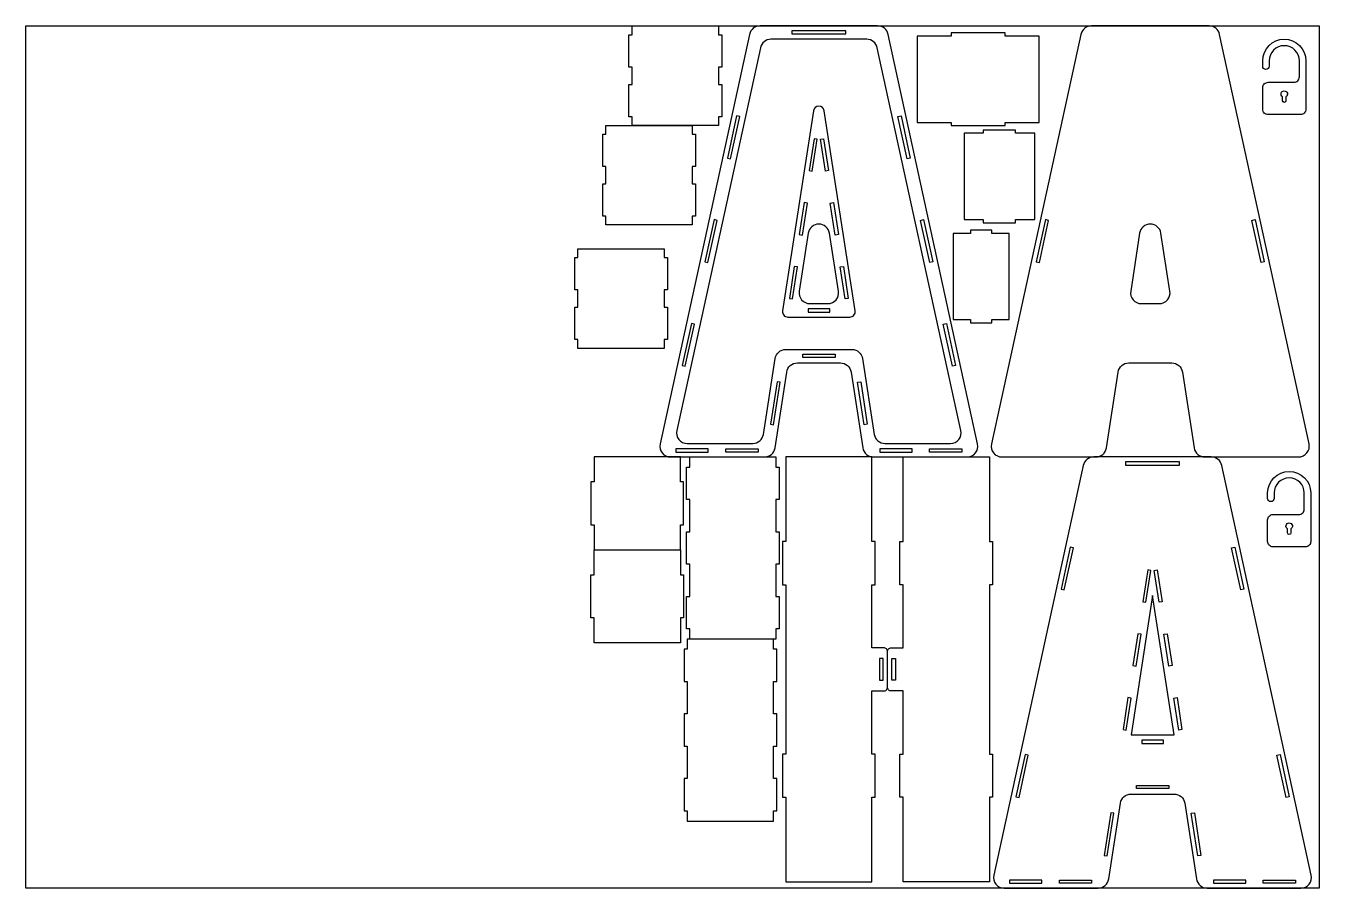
# Model space of a CAD drawing. Header units: millimetres. Extents: x 2652 to 3852, y 1141 to 1941.
import ezdxf

# ---------------------------------------------------------------- set-up
doc = ezdxf.new("R2010")
doc.units = ezdxf.units.MM

msp = doc.modelspace()

# ---------------------------------------------------------------- linework, layer by layer
for points in [[(2651.7, 1940.7), (3851.7, 1940.7), (3851.7, 1140.7), (2651.7, 1140.7)], [(3294.3, 1902.5), (3294.3, 1886.4), (3297.3, 1886.4), (3297.3, 1856.4), (3294.3, 1856.4), (3294.3, 1848.3), (3214.3, 1848.3), (3214.3, 1856.4), (3211.3, 1856.4), (3211.3, 1886.4), (3214.3, 1886.4), (3214.3, 1902.5), (3211.3, 1902.5), (3211.3, 1932.5), (3214.3, 1932.5), (3214.3, 1940.6), (3294.3, 1940.6), (3294.3, 1932.5), (3297.3, 1932.5), (3297.3, 1902.5)], [(3362.5, 1933.2), (3412.5, 1933.2), (3412.5, 1936.2), (3362.5, 1936.2)], [(3560.2, 1851.1), (3591.8, 1851.1), (3591.8, 1931.1), (3560.2, 1931.1), (3560.2, 1934.1), (3510.2, 1934.1), (3510.2, 1931.1), (3478.6, 1931.1), (3478.6, 1851.1), (3510.2, 1851.1), (3510.2, 1848.1), (3560.2, 1848.1)], [(3269.9, 1810.3), (3269.9, 1794.2), (3272.9, 1794.2), (3272.9, 1764.2), (3269.9, 1764.2), (3269.9, 1756.1), (3189.9, 1756.1), (3189.9, 1764.2), (3186.9, 1764.2), (3186.9, 1794.2), (3189.9, 1794.2), (3189.9, 1810.3), (3186.9, 1810.3), (3186.9, 1840.3), (3189.9, 1840.3), (3189.9, 1848.3), (3269.9, 1848.3), (3269.9, 1840.3), (3272.9, 1840.3), (3272.9, 1810.3)], [(3311.2, 1857.1), (3302.7, 1818), (3305.6, 1817.4), (3314.1, 1856.5)], [(3463.7, 1857.1), (3472.3, 1818), (3469.3, 1817.4), (3460.8, 1856.5)], [(3381.4, 1805.9), (3386, 1835.5), (3383, 1836), (3378.4, 1806.4)], [(3393.5, 1805.9), (3388.9, 1835.5), (3391.9, 1836), (3396.5, 1806.4)], [(3570, 1761), (3587.8, 1761), (3587.8, 1841), (3570, 1841), (3570, 1844), (3540, 1844), (3540, 1841), (3522.2, 1841), (3522.2, 1761), (3540, 1761), (3540, 1758), (3570, 1758)], [(3372.2, 1746.6), (3376.8, 1776.3), (3373.8, 1776.7), (3369.3, 1747.1)], [(3402.7, 1746.6), (3398.1, 1776.3), (3401.1, 1776.7), (3405.6, 1747.1)], [(3290.2, 1760.9), (3281.6, 1721.8), (3284.6, 1721.1), (3293.1, 1760.2)], [(3484.7, 1760.9), (3493.3, 1721.8), (3490.4, 1721.1), (3481.8, 1760.2)], [(3597.7, 1760.9), (3589.2, 1721.8), (3592.1, 1721.1), (3600.6, 1760.2)], [(3792.3, 1760.9), (3800.8, 1721.8), (3797.9, 1721.1), (3789.3, 1760.2)], [(3548.1, 1668.2), (3563.9, 1668.2), (3563.9, 1748.2), (3548.1, 1748.2), (3548.1, 1751.2), (3528.1, 1751.2), (3528.1, 1748.2), (3512.2, 1748.2), (3512.2, 1668.2), (3528.1, 1668.2), (3528.1, 1665.2), (3548.1, 1665.2)], [(3243.9, 1695.7), (3243.9, 1679.6), (3246.9, 1679.6), (3246.9, 1649.6), (3243.9, 1649.6), (3243.9, 1641.5), (3163.9, 1641.5), (3163.9, 1649.6), (3160.9, 1649.6), (3160.9, 1679.6), (3163.9, 1679.6), (3163.9, 1695.7), (3160.9, 1695.7), (3160.9, 1725.7), (3163.9, 1725.7), (3163.9, 1733.8), (3243.9, 1733.8), (3243.9, 1725.7), (3246.9, 1725.7), (3246.9, 1695.7)], [(3363.1, 1687.3), (3367.6, 1717), (3364.7, 1717.4), (3360.1, 1687.8)], [(3411.8, 1687.3), (3407.3, 1717), (3410.2, 1717.4), (3414.8, 1687.8)], [(3377.5, 1675), (3397.5, 1675), (3397.5, 1678), (3377.5, 1678)], [(3269.2, 1664.6), (3260.6, 1625.5), (3263.5, 1624.9), (3272.1, 1664)], [(3505.8, 1664.6), (3514.3, 1625.5), (3511.4, 1624.9), (3502.8, 1664)], [(3372.5, 1636), (3402.5, 1636), (3402.5, 1633), (3372.5, 1633)], [(3348.7, 1610.5), (3342.6, 1571), (3345.5, 1570.5), (3351.6, 1610.1)], [(3426.3, 1610.5), (3432.4, 1571), (3429.4, 1570.5), (3423.3, 1610.1)], [(3254.8, 1545.2), (3284.8, 1545.2), (3284.8, 1548.2), (3254.8, 1548.2)], [(3331, 1545.2), (3301, 1545.2), (3301, 1548.2), (3331, 1548.2)], [(3444, 1545.2), (3474, 1545.2), (3474, 1548.2), (3444, 1548.2)], [(3520.1, 1545.2), (3490.1, 1545.2), (3490.1, 1548.2), (3520.1, 1548.2)], [(3259, 1517.6), (3259, 1540.7), (3179, 1540.7), (3179, 1517.6), (3176, 1517.6), (3176, 1477.6), (3179, 1477.6), (3179, 1454.5), (3259, 1454.5), (3259, 1477.6), (3262, 1477.6), (3262, 1517.6)], [(3267.6, 1381.2), (3264.6, 1381.2), (3264.6, 1411.2), (3267.6, 1411.2), (3267.6, 1441.2), (3264.6, 1441.2), (3264.6, 1471.2), (3267.6, 1471.2), (3267.6, 1501.2), (3264.6, 1501.2), (3264.6, 1531.2), (3267.6, 1531.2), (3267.6, 1540.7), (3347.6, 1540.7), (3347.6, 1531.2), (3350.6, 1531.2), (3350.6, 1501.2), (3347.6, 1501.2), (3347.6, 1471.2), (3350.6, 1471.2), (3350.6, 1441.2), (3347.6, 1441.2), (3347.6, 1411.2), (3350.6, 1411.2), (3350.6, 1381.2), (3347.6, 1381.2), (3347.6, 1371.7), (3267.6, 1371.7)], [(3672.1, 1533.2), (3722.1, 1533.2), (3722.1, 1536.2), (3672.1, 1536.2)], [(3259, 1391.4), (3259, 1368.4), (3179, 1368.4), (3179, 1391.4), (3176, 1391.4), (3176, 1431.4), (3179, 1431.4), (3179, 1454.5), (3259, 1454.5), (3259, 1431.4), (3262, 1431.4), (3262, 1391.4)], [(3620.8, 1457.1), (3612.3, 1418), (3615.2, 1417.4), (3623.8, 1456.5)], [(3773.3, 1457.1), (3781.9, 1418), (3778.9, 1417.4), (3770.4, 1456.5)], [(3691, 1405.9), (3695.6, 1435.5), (3692.6, 1436), (3688, 1406.4)], [(3703.1, 1405.9), (3698.5, 1435.5), (3701.5, 1436), (3706.1, 1406.4)], [(3697.1, 1412.2), (3677.1, 1283), (3697.1, 1283), (3717.1, 1283)], [(3265.4, 1362.3), (3262.4, 1362.3), (3262.4, 1332.3), (3265.4, 1332.3), (3265.4, 1302.3), (3262.4, 1302.3), (3262.4, 1272.3), (3265.4, 1272.3), (3265.4, 1242.3), (3262.4, 1242.3), (3262.4, 1212.3), (3265.4, 1212.3), (3265.4, 1202.8), (3345.4, 1202.8), (3345.4, 1212.3), (3348.4, 1212.3), (3348.4, 1242.3), (3345.4, 1242.3), (3345.4, 1272.3), (3348.4, 1272.3), (3348.4, 1302.3), (3345.4, 1302.3), (3345.4, 1332.3), (3348.4, 1332.3), (3348.4, 1362.3), (3345.4, 1362.3), (3345.4, 1371.7), (3265.4, 1371.7)], [(3681.8, 1346.6), (3686.4, 1376.3), (3683.5, 1376.7), (3678.9, 1347.1)], [(3712.3, 1346.6), (3707.7, 1376.3), (3710.7, 1376.7), (3715.3, 1347.1)], [(3447.2, 1333.6), (3447.2, 1353.6), (3443.7, 1353.6), (3443.7, 1333.6)], [(3455.2, 1333.6), (3455.2, 1353.6), (3458.7, 1353.6), (3458.7, 1333.6)], [(3672.7, 1287.3), (3677.3, 1317), (3674.3, 1317.4), (3669.7, 1287.8)], [(3721.5, 1287.3), (3716.9, 1317), (3719.8, 1317.4), (3724.4, 1287.8)], [(3687.1, 1275), (3707.1, 1275), (3707.1, 1278), (3687.1, 1278)], [(3578.8, 1264.6), (3570.2, 1225.5), (3573.2, 1224.9), (3581.7, 1264)], [(3815.4, 1264.6), (3823.9, 1225.5), (3821, 1224.9), (3812.5, 1264)], [(3682.1, 1236), (3712.1, 1236), (3712.1, 1233), (3682.1, 1233)], [(3658.3, 1210.5), (3652.2, 1171), (3655.1, 1170.5), (3661.3, 1210.1)], [(3735.9, 1210.5), (3742, 1171), (3739, 1170.5), (3732.9, 1210.1)], [(3564.5, 1145.2), (3594.5, 1145.2), (3594.5, 1148.2), (3564.5, 1148.2)], [(3640.6, 1145.2), (3610.6, 1145.2), (3610.6, 1148.2), (3640.6, 1148.2)], [(3753.6, 1145.2), (3783.6, 1145.2), (3783.6, 1148.2), (3753.6, 1148.2)], [(3829.7, 1145.2), (3799.7, 1145.2), (3799.7, 1148.2), (3829.7, 1148.2)]]:
    msp.add_lwpolyline(points, close=True)
for points in [[(3249.9, 1540.7), (3336.9, 1540.7, 0.369932), (3346.8, 1549.2), (3357.6, 1619.5, -0.369932), (3367.5, 1628), (3387.5, 1628), (3407.4, 1628, -0.369932), (3417.3, 1619.5), (3428.2, 1549.2, 0.369932), (3438.1, 1540.7), (3525, 1540.7, 0.478726), (3534.8, 1552.8), (3451.8, 1932.8, 0.352516), (3442, 1940.7), (3332.9, 1940.7, 0.352516), (3323.2, 1932.8), (3240.1, 1552.8, 0.478726)], [(3557.4, 1540.7), (3644.4, 1540.7, 0.369932), (3654.3, 1549.2), (3665.2, 1619.5, -0.369932), (3675, 1628), (3695, 1628), (3714.9, 1628, -0.369932), (3724.8, 1619.5), (3735.7, 1549.2, 0.369932), (3745.6, 1540.7), (3832.6, 1540.7, 0.478726), (3842.3, 1552.8), (3759.3, 1932.8, 0.352516), (3749.5, 1940.7), (3640.4, 1940.7, 0.352516), (3630.7, 1932.8), (3547.6, 1552.8, 0.478726)], [(3265.4, 1553.2), (3326.2, 1553.2, 0.369932), (3336, 1561.7), (3346.9, 1632, -0.369932), (3356.8, 1640.5), (3387.5, 1640.5), (3418.1, 1640.5, -0.369932), (3428, 1632), (3438.9, 1561.7, 0.369932), (3448.8, 1553.2), (3509.5, 1553.2, 0.478726), (3519.3, 1565.3), (3441.7, 1920.3, 0.352516), (3431.9, 1928.2), (3343, 1928.2, 0.352516), (3333.2, 1920.3), (3255.6, 1565.3, 0.478726)], [(3799.3, 1903.3), (3799.3, 1908.3, -1), (3839.3, 1908.3), (3839.3, 1888.3), (3839.3, 1863.3, -0.414214), (3834.3, 1858.3), (3804.3, 1858.3, -0.414214), (3799.3, 1863.3), (3799.3, 1883.3, -0.414214), (3804.3, 1888.3), (3828.3, 1888.3, 0.414214), (3833.3, 1893.3), (3833.3, 1908.3, 1), (3805.3, 1908.3), (3805.3, 1903.3, -1)], [(3820.8, 1874.8), (3820.8, 1871.2, -1), (3817.8, 1871.2), (3817.8, 1874.8, -3.732051)], [(3382.5, 1862), (3353.8, 1676.2, 0.459927), (3358.7, 1670.5), (3387.5, 1670.5), (3416.2, 1670.5, 0.459927), (3421.2, 1676.2), (3392.4, 1862, 0.857166)], [(3377.6, 1748.3), (3369.2, 1694.5, 0.459927), (3379.1, 1683), (3387.5, 1683), (3395.8, 1683, 0.459927), (3405.7, 1694.5), (3397.3, 1748.3, 0.857166)], [(3685.1, 1748.3), (3676.8, 1694.5, 0.459927), (3686.6, 1683), (3695, 1683), (3703.3, 1683, 0.459927), (3713.2, 1694.5), (3704.9, 1748.3, 0.857166)], [(3356.7, 1422.2), (3356.7, 1265.1), (3353.7, 1265.1), (3353.7, 1225.1), (3356.7, 1225.1), (3356.7, 1146.6), (3436.7, 1146.6), (3436.7, 1225.1), (3439.7, 1225.1), (3439.7, 1265.1), (3436.7, 1265.1), (3436.7, 1323.6), (3447.7, 1323.6, 0.414214), (3451.2, 1327.1), (3451.2, 1360.1, 0.414214), (3447.7, 1363.6), (3436.7, 1363.6), (3436.7, 1422.2), (3439.7, 1422.2), (3439.7, 1462.2), (3436.7, 1462.2), (3436.7, 1540.7), (3356.7, 1540.7), (3356.7, 1462.2), (3353.7, 1462.2), (3353.7, 1422.2)], [(3545.7, 1422.2), (3545.7, 1265.1), (3548.7, 1265.1), (3548.7, 1225.1), (3545.7, 1225.1), (3545.7, 1146.6), (3465.7, 1146.6), (3465.7, 1225.1), (3462.7, 1225.1), (3462.7, 1265.1), (3465.7, 1265.1), (3465.7, 1323.6), (3454.7, 1323.6, -0.414214), (3451.2, 1327.1), (3451.2, 1360.1, -0.414214), (3454.7, 1363.6), (3465.7, 1363.6), (3465.7, 1422.2), (3462.7, 1422.2), (3462.7, 1462.2), (3465.7, 1462.2), (3465.7, 1540.7), (3545.7, 1540.7), (3545.7, 1462.2), (3548.7, 1462.2), (3548.7, 1422.2)], [(3559.5, 1140.7), (3646.5, 1140.7, 0.369932), (3656.4, 1149.2), (3667.3, 1219.5, -0.369932), (3677.1, 1228), (3697.1, 1228), (3717, 1228, -0.369932), (3726.9, 1219.5), (3737.8, 1149.2, 0.369932), (3747.7, 1140.7), (3834.7, 1140.7, 0.478726), (3844.4, 1152.8), (3761.4, 1532.8, 0.352516), (3751.6, 1540.7), (3642.5, 1540.7, 0.352516), (3632.8, 1532.8), (3549.7, 1152.8, 0.478726)], [(3803.9, 1502.3), (3803.9, 1507.3, -1), (3843.9, 1507.3), (3843.9, 1487.3), (3843.9, 1462.3, -0.414214), (3838.9, 1457.3), (3808.9, 1457.3, -0.414214), (3803.9, 1462.3), (3803.9, 1482.3, -0.414214), (3808.9, 1487.3), (3832.9, 1487.3, 0.414214), (3837.9, 1492.3), (3837.9, 1507.3, 1), (3809.9, 1507.3), (3809.9, 1502.3, -1)], [(3825.4, 1473.9), (3825.4, 1470.3, -1), (3822.4, 1470.3), (3822.4, 1473.9, -3.732051)]]:
    msp.add_lwpolyline(points, format="xyb", close=True)

doc.saveas('drawing.dxf')
